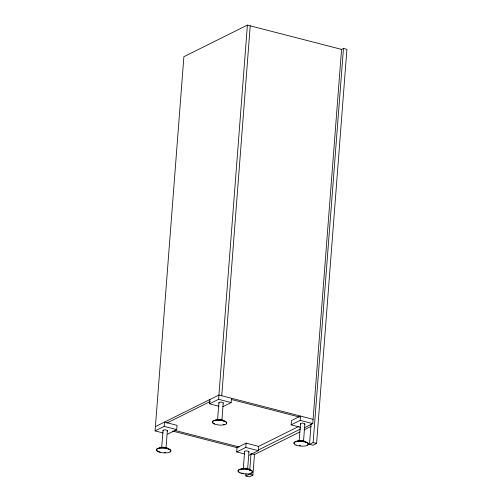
<?xml version="1.0" encoding="UTF-8"?>
<svg xmlns="http://www.w3.org/2000/svg" width="502" height="502" viewBox="0 0 502 502"><rect width="100%" height="100%" fill="white"/><g stroke="black" fill="none" stroke-linecap="round" stroke-linejoin="round"><path stroke-width="0.75" d="M163.213 432.994L155.087 430.898L183.883 56.688L247.398 25.1L341.555 49.391L312.759 423.6L304.381 427.767M160.019 452.302L160.044 451.969M161.663 447.891L163.006 430.49M155.087 430.898L164.16 426.386L164.493 422.1L177.049 425.338L176.717 429.624L167.643 434.136M166.011 448.161L167.354 430.754M219.129 406.3L209.529 403.821L209.855 399.536M209.529 403.821L218.602 399.31L247.398 25.1M217.554 420.099L218.891 402.692M221.758 395.752L250.222 25.828M221.959 419.603L223.239 402.955M223.17 420.896L223.195 420.563M222.781 406.714L231.158 402.548L231.485 398.262M244.819 454.04L236.693 451.951L237.019 447.665L246.093 443.153L258.649 446.391L258.323 450.677L249.249 455.188M241.625 473.355L241.65 473.022M243.269 468.943L244.606 451.536M236.693 451.951L245.767 447.433L246.093 443.153M254.52 453.984L252.895 475.093L249.262 476.9L245.811 476.009L245.993 473.662M247.618 469.207L248.954 451.806M249.745 470.292L251.006 453.877M291.129 424.874L291.461 420.588L300.535 416.076L300.202 420.362L291.129 424.874L300.729 427.353M299.154 441.145L300.497 423.744M303.566 440.656L304.846 424.008M304.77 441.948L304.796 441.616M341.04 49.648L343.456 48.443L346.913 49.334L316.586 443.417L312.959 445.224L309.508 444.333L311.071 424.002M309.508 444.333L313.135 442.526L343.456 48.443M155.419 426.612L218.928 395.024L313.091 419.314M166.884 423.042L210.313 401.443M258.216 446.604L298.847 426.399M258.009 450.168L300.61 428.984M299.876 431.958L254.476 454.536L251.025 453.645M304.061 429.875L311.045 426.399M245.811 476.009L249.444 474.202L252.895 475.093M167.053 431.105L167.084 431.092A2.184 0.709 4.4 0 0 166.463 430.132A2.184 0.709 4.4 0 0 163.602 430.019L163.269 430.145A2.184 0.709 4.4 0 0 163.319 430.86M304.551 424.359L304.582 424.347A2.184 0.709 4.4 0 0 303.955 423.387A2.184 0.709 4.4 0 0 301.1 423.274L300.761 423.406A2.184 0.709 4.4 0 0 300.811 424.115M231.447 399.485L299.38 417.011M218.602 399.31L231.158 402.548M300.202 420.362L312.759 423.6M313.135 442.526L316.586 443.417M164.16 426.386L176.717 429.624M245.767 447.433L258.323 450.677M174.972 430.421L239.134 446.975M172.588 431.042L237.502 447.784M219.211 403.068A2.184 0.709 4.4 0 1 219.161 402.353L219.493 402.221A2.184 0.709 4.4 0 1 222.11 402.271A2.184 0.709 4.4 0 1 223.183 403.137M224.689 424.397A7.273 2.366 4.4 0 1 223.183 424.673M214.436 423.694A7.273 2.366 4.4 0 1 217.692 419.948A7.273 2.366 4.4 0 1 226.565 423.468M215.189 420.281A4.65 1.512 4.4 0 1 220.278 419.521A4.65 1.512 4.4 0 1 224.312 421.303M159.51 451.825A7.273 2.366 4.4 0 1 157.615 448.443A7.273 2.366 4.4 0 1 167.486 448.405A7.273 2.366 4.4 0 1 169.952 451.781M165.547 452.584A7.273 2.366 4.4 0 1 164.298 452.572M159.297 448.079A4.65 1.512 4.4 0 1 164.386 447.32A4.65 1.512 4.4 0 1 168.421 449.102M248.691 452.145A2.184 0.709 4.4 0 0 248.063 451.185A2.184 0.709 4.4 0 0 245.208 451.072L244.869 451.198A2.184 0.709 4.4 0 0 244.694 451.731M251.552 472.834A7.273 2.366 4.4 0 1 250.404 473.248M243.395 473.38A7.273 2.366 4.4 0 1 242.209 473.154M238.996 471.968A7.273 2.366 4.4 0 1 244.336 468.799A7.273 2.366 4.4 0 1 252.28 472.313M240.904 469.132A4.65 1.512 4.4 0 1 245.993 468.372A4.65 1.512 4.4 0 1 250.021 470.154M294.159 443.548A7.273 2.366 4.4 0 1 302.116 441.132A7.273 2.366 4.4 0 1 307.444 445.042M300.535 445.738A7.273 2.366 4.4 0 1 299.286 445.581M296.795 441.333A4.65 1.512 4.4 0 1 301.275 440.518A4.65 1.512 4.4 0 1 305.756 441.955M214.41 424.021A7.273 2.366 4.4 0 0 226.54 423.795A7.273 2.366 4.4 0 0 217.667 420.281A7.273 2.366 4.4 0 0 214.41 424.021M158.519 451.819A7.273 2.366 4.4 0 0 170.649 451.593A7.273 2.366 4.4 0 0 161.776 448.073A7.273 2.366 4.4 0 0 158.519 451.819M240.119 472.871A7.273 2.366 4.4 0 0 252.255 472.646A7.273 2.366 4.4 0 0 243.376 469.125A7.273 2.366 4.4 0 0 240.119 472.871M296.011 445.073A7.273 2.366 4.4 0 0 308.146 444.847A7.273 2.366 4.4 0 0 299.267 441.327A7.273 2.366 4.4 0 0 296.011 445.073"/></g></svg>
